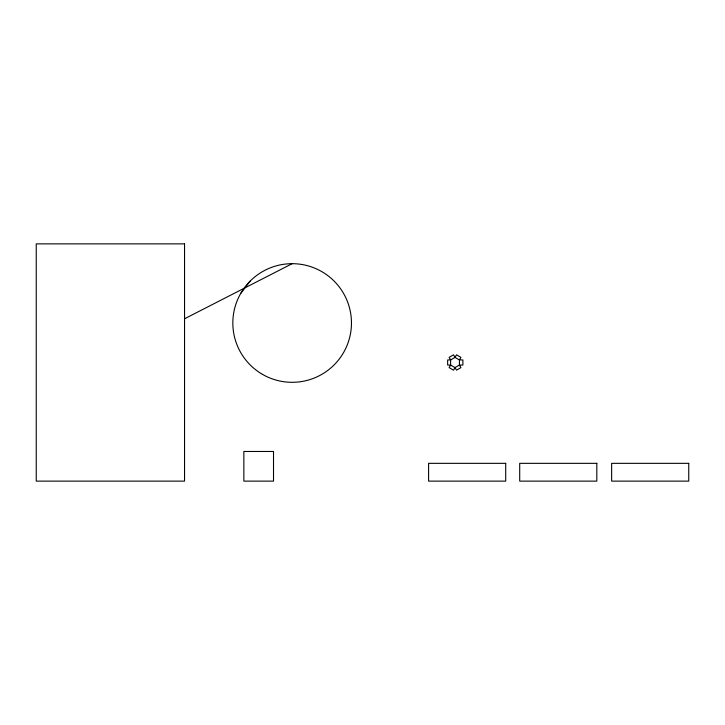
<?xml version="1.0" encoding="UTF-8"?>
<svg xmlns="http://www.w3.org/2000/svg" width="725" height="725" viewBox="0 0 725 725"><rect width="100%" height="100%" fill="white"/><g stroke="black" fill="none" stroke-linecap="round" stroke-linejoin="round"><path stroke-width="1.09" d="M240.782 293.335L250.207 281.055M184.676 318.719L292.148 263.683M450.606 365.047L449.119 367.62L453.542 370.167L455.019 367.602L459.442 365.047L462.885 365.047L462.885 359.953L459.442 359.953L455.019 357.398L453.542 354.833L449.119 357.38L450.606 359.953L450.606 365.047L455.019 367.602L456.505 370.167L460.928 367.62L459.442 365.047L459.442 359.953L460.928 357.38L456.505 354.833L455.019 357.398L450.606 359.953L447.642 359.953L447.642 365.047L450.606 365.047M184.54 243.872L36.25 243.872L36.25 481.128L184.54 481.128L184.54 243.872M273.515 451.476L243.854 451.476L243.854 481.128L273.515 481.128L273.515 451.476M505.706 463.338L428.593 463.338L428.593 481.128L505.706 481.128L505.706 463.338M596.82 463.338L519.707 463.338L519.707 481.128L596.82 481.128L596.82 463.338M688.75 463.338L611.637 463.338L611.637 481.128L688.75 481.128L688.75 463.338M262.486 374.363A59.314 59.314 0 0 0 351.462 322.997A59.314 59.314 0 0 0 262.486 271.63A59.314 59.314 0 0 0 262.486 374.363"/></g></svg>
